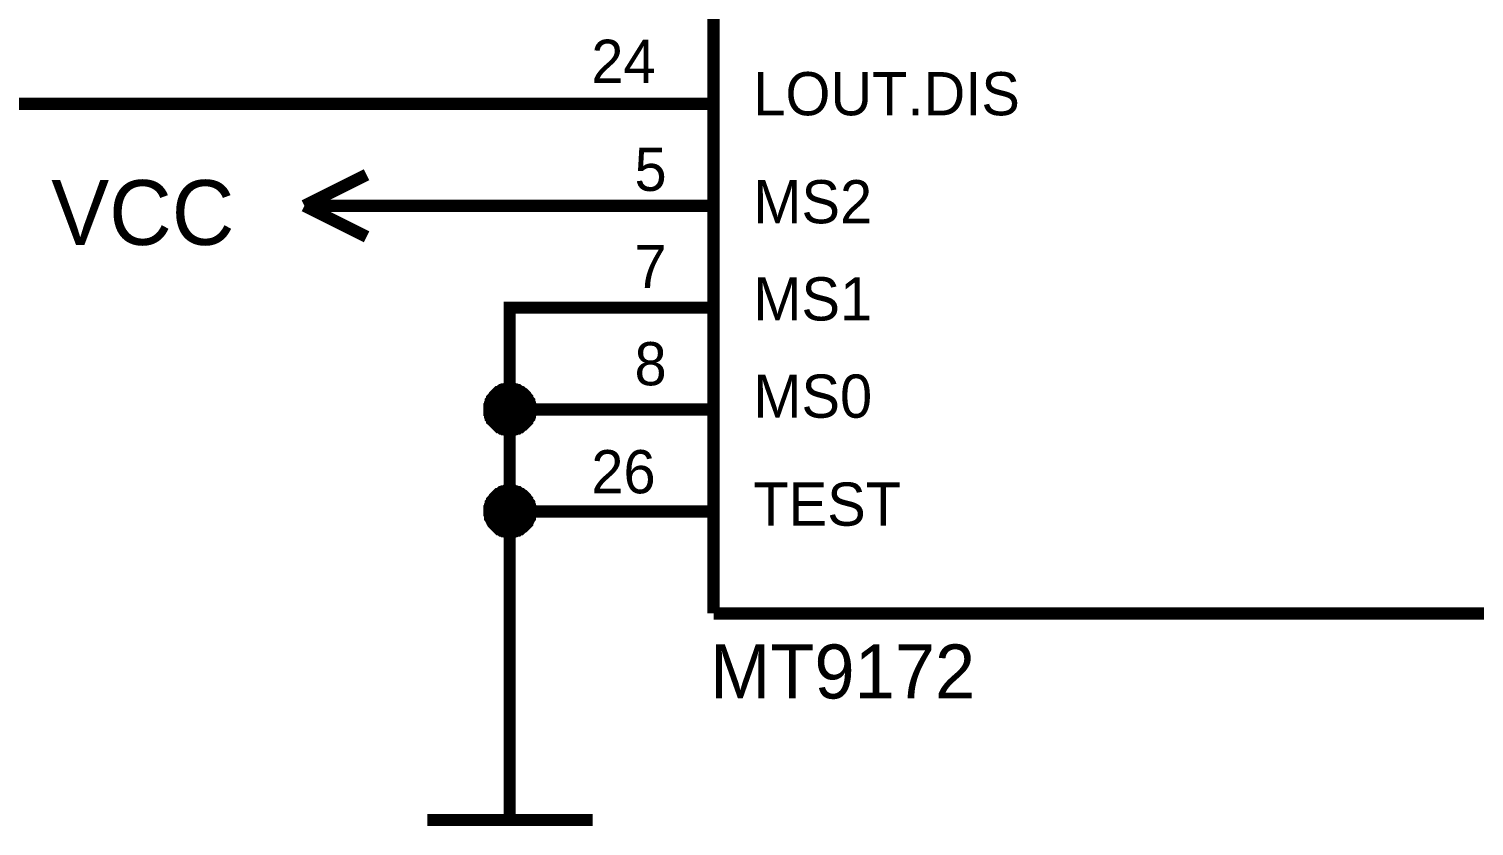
# Model space of a CAD drawing. Header units: millimetres. Extents: x 0 to 420, y 0 to 297.
# Drawn here: x 103.26 to 138.69, y 212.27 to 231.82 of the extents above; entities that cross this region are included whole.
import ezdxf

# ---------------------------------------------------------------- set-up
doc = ezdxf.new("R2010")
doc.units = ezdxf.units.MM
doc.layers.add('Sheet', color=255, linetype='Continuous')

msp = doc.modelspace()

# ---------------------------------------------------------------- linework, layer by layer
at = {"layer": 'Sheet'}
for points, const_width in [([(120.045, 248.747), (120.045, 217.484)], 0.3), ([(117.546, 229.986), (100.068, 229.986), (100.068, 219.985), (72.576, 219.985)], 0.3), ([(120.045, 229.986), (117.546, 229.986)], 0.3), ([(110.015, 227.486), (111.538, 228.248)], 0.3), ([(110.015, 227.486), (111.538, 226.724)], 0.3), ([(112.547, 227.486), (110.015, 227.486)], 0.3), ([(112.547, 227.486), (117.546, 227.486)], 0.3), ([(120.045, 227.486), (117.546, 227.486)], 0.3), ([(117.546, 224.985), (115.047, 224.985), (115.047, 222.485), (115.047, 219.985), (115.047, 217.484)], 0.3), ([(120.045, 224.985), (117.546, 224.985)], 0.3), ([(114.55, 222.485), (114.55, 222.518), (114.55, 222.535), (114.55, 222.568), (114.567, 222.584), (114.567, 222.618), (114.567, 222.634), (114.583, 222.667), (114.583, 222.684), (114.6, 222.7), (114.616, 222.733), (114.616, 222.75), (114.633, 222.767), (114.649, 222.783), (114.666, 222.816), (114.682, 222.833), (114.699, 222.849), (114.715, 222.866), (114.732, 222.882), (114.749, 222.899), (114.765, 222.916), (114.782, 222.916), (114.815, 222.932), (114.831, 222.949), (114.848, 222.965), (114.881, 222.965), (114.898, 222.982), (114.914, 222.982), (114.947, 222.982), (114.964, 222.998), (114.997, 222.998), (115.013, 222.998), (115.047, 222.998)], 0.3), ([(114.55, 222.485), (114.55, 222.518), (114.55, 222.535), (114.55, 222.568), (114.567, 222.584), (114.567, 222.618), (114.567, 222.634), (114.583, 222.667), (114.583, 222.684), (114.6, 222.7), (114.616, 222.733), (114.616, 222.75), (114.633, 222.767), (114.649, 222.783), (114.666, 222.816), (114.682, 222.833), (114.699, 222.849), (114.715, 222.866), (114.732, 222.882), (114.749, 222.899), (114.765, 222.916), (114.782, 222.916), (114.815, 222.932), (114.831, 222.949), (114.848, 222.965), (114.881, 222.965), (114.898, 222.982), (114.914, 222.982), (114.947, 222.982), (114.964, 222.998), (114.997, 222.998), (115.013, 222.998), (115.047, 222.998)], 0.3), ([(114.55, 222.485), (114.55, 222.518), (114.55, 222.535), (114.55, 222.568), (114.567, 222.584), (114.567, 222.618), (114.567, 222.634), (114.583, 222.667), (114.583, 222.684), (114.6, 222.7), (114.616, 222.733), (114.616, 222.75), (114.633, 222.767), (114.649, 222.783), (114.666, 222.816), (114.682, 222.833), (114.699, 222.849), (114.715, 222.866), (114.732, 222.882), (114.749, 222.899), (114.765, 222.916), (114.782, 222.916), (114.815, 222.932), (114.831, 222.949), (114.848, 222.965), (114.881, 222.965), (114.898, 222.982), (114.914, 222.982), (114.947, 222.982), (114.964, 222.998), (114.997, 222.998), (115.013, 222.998), (115.047, 222.998)], 0.3), ([(114.55, 222.485), (114.55, 222.518), (114.55, 222.535), (114.55, 222.568), (114.567, 222.584), (114.567, 222.618), (114.567, 222.634), (114.583, 222.667), (114.583, 222.684), (114.6, 222.7), (114.616, 222.733), (114.616, 222.75), (114.633, 222.767), (114.649, 222.783), (114.666, 222.816), (114.682, 222.833), (114.699, 222.849), (114.715, 222.866), (114.732, 222.882), (114.749, 222.899), (114.765, 222.916), (114.782, 222.916), (114.815, 222.932), (114.831, 222.949), (114.848, 222.965), (114.881, 222.965), (114.898, 222.982), (114.914, 222.982), (114.947, 222.982), (114.964, 222.998), (114.997, 222.998), (115.013, 222.998), (115.047, 222.998)], 0.3), ([(114.55, 222.485), (114.55, 222.518), (114.55, 222.535), (114.55, 222.568), (114.567, 222.584), (114.567, 222.618), (114.567, 222.634), (114.583, 222.667), (114.583, 222.684), (114.6, 222.7), (114.616, 222.733), (114.616, 222.75), (114.633, 222.767), (114.649, 222.783), (114.666, 222.816), (114.682, 222.833), (114.699, 222.849), (114.715, 222.866), (114.732, 222.882), (114.749, 222.899), (114.765, 222.916), (114.782, 222.916), (114.815, 222.932), (114.831, 222.949), (114.848, 222.965), (114.881, 222.965), (114.898, 222.982), (114.914, 222.982), (114.947, 222.982), (114.964, 222.998), (114.997, 222.998), (115.013, 222.998), (115.047, 222.998)], 0.0991), ([(114.55, 222.485), (114.55, 222.518), (114.55, 222.535), (114.55, 222.568), (114.567, 222.584), (114.567, 222.618), (114.567, 222.634), (114.583, 222.667), (114.583, 222.684), (114.6, 222.7), (114.616, 222.733), (114.616, 222.75), (114.633, 222.767), (114.649, 222.783), (114.666, 222.816), (114.682, 222.833), (114.699, 222.849), (114.715, 222.866), (114.732, 222.882), (114.749, 222.899), (114.765, 222.916), (114.782, 222.916), (114.815, 222.932), (114.831, 222.949), (114.848, 222.965), (114.881, 222.965), (114.898, 222.982), (114.914, 222.982), (114.947, 222.982), (114.964, 222.998), (114.997, 222.998), (115.013, 222.998), (115.047, 222.998)], 0.0991), ([(114.55, 222.485), (114.55, 222.518), (114.55, 222.535), (114.55, 222.568), (114.567, 222.584), (114.567, 222.618), (114.567, 222.634), (114.583, 222.667), (114.583, 222.684), (114.6, 222.7), (114.616, 222.733), (114.616, 222.75), (114.633, 222.767), (114.649, 222.783), (114.666, 222.816), (114.682, 222.833), (114.699, 222.849), (114.715, 222.866), (114.732, 222.882), (114.749, 222.899), (114.765, 222.916), (114.782, 222.916), (114.815, 222.932), (114.831, 222.949), (114.848, 222.965), (114.881, 222.965), (114.898, 222.982), (114.914, 222.982), (114.947, 222.982), (114.964, 222.998), (114.997, 222.998), (115.013, 222.998), (115.047, 222.998)], 0.0991), ([(114.55, 222.485), (114.55, 222.518), (114.55, 222.535), (114.55, 222.568), (114.567, 222.584), (114.567, 222.618), (114.567, 222.634), (114.583, 222.667), (114.583, 222.684), (114.6, 222.7), (114.616, 222.733), (114.616, 222.75), (114.633, 222.767), (114.649, 222.783), (114.666, 222.816), (114.682, 222.833), (114.699, 222.849), (114.715, 222.866), (114.732, 222.882), (114.749, 222.899), (114.765, 222.916), (114.782, 222.916), (114.815, 222.932), (114.831, 222.949), (114.848, 222.965), (114.881, 222.965), (114.898, 222.982), (114.914, 222.982), (114.947, 222.982), (114.964, 222.998), (114.997, 222.998), (115.013, 222.998), (115.047, 222.998)], 0.0991), ([(115.047, 222.998), (115.047, 222.998)], 0.3), ([(115.047, 222.998), (115.08, 222.998), (115.096, 222.998), (115.129, 222.998), (115.146, 222.982), (115.179, 222.982), (115.195, 222.982), (115.229, 222.965), (115.245, 222.965), (115.262, 222.949), (115.295, 222.932), (115.311, 222.916), (115.328, 222.916), (115.344, 222.899), (115.378, 222.882), (115.394, 222.866), (115.411, 222.849), (115.427, 222.833), (115.444, 222.816), (115.46, 222.783), (115.477, 222.767), (115.477, 222.75), (115.493, 222.733), (115.51, 222.7), (115.526, 222.684), (115.526, 222.667), (115.543, 222.634), (115.543, 222.618), (115.543, 222.584), (115.56, 222.568), (115.56, 222.535), (115.56, 222.518), (115.56, 222.485)], 0.3), ([(115.047, 222.998), (115.047, 222.998)], 0.3), ([(115.047, 222.998), (115.08, 222.998), (115.096, 222.998), (115.129, 222.998), (115.146, 222.982), (115.179, 222.982), (115.195, 222.982), (115.229, 222.965), (115.245, 222.965), (115.262, 222.949), (115.295, 222.932), (115.311, 222.916), (115.328, 222.916), (115.344, 222.899), (115.378, 222.882), (115.394, 222.866), (115.411, 222.849), (115.427, 222.833), (115.444, 222.816), (115.46, 222.783), (115.477, 222.767), (115.477, 222.75), (115.493, 222.733), (115.51, 222.7), (115.526, 222.684), (115.526, 222.667), (115.543, 222.634), (115.543, 222.618), (115.543, 222.584), (115.56, 222.568), (115.56, 222.535), (115.56, 222.518), (115.56, 222.485)], 0.3), ([(115.047, 222.998), (115.047, 222.998)], 0.3), ([(115.047, 222.998), (115.08, 222.998), (115.096, 222.998), (115.129, 222.998), (115.146, 222.982), (115.179, 222.982), (115.195, 222.982), (115.229, 222.965), (115.245, 222.965), (115.262, 222.949), (115.295, 222.932), (115.311, 222.916), (115.328, 222.916), (115.344, 222.899), (115.378, 222.882), (115.394, 222.866), (115.411, 222.849), (115.427, 222.833), (115.444, 222.816), (115.46, 222.783), (115.477, 222.767), (115.477, 222.75), (115.493, 222.733), (115.51, 222.7), (115.526, 222.684), (115.526, 222.667), (115.543, 222.634), (115.543, 222.618), (115.543, 222.584), (115.56, 222.568), (115.56, 222.535), (115.56, 222.518), (115.56, 222.485)], 0.3), ([(115.047, 222.998), (115.047, 222.998)], 0.3), ([(115.047, 222.998), (115.08, 222.998), (115.096, 222.998), (115.129, 222.998), (115.146, 222.982), (115.179, 222.982), (115.195, 222.982), (115.229, 222.965), (115.245, 222.965), (115.262, 222.949), (115.295, 222.932), (115.311, 222.916), (115.328, 222.916), (115.344, 222.899), (115.378, 222.882), (115.394, 222.866), (115.411, 222.849), (115.427, 222.833), (115.444, 222.816), (115.46, 222.783), (115.477, 222.767), (115.477, 222.75), (115.493, 222.733), (115.51, 222.7), (115.526, 222.684), (115.526, 222.667), (115.543, 222.634), (115.543, 222.618), (115.543, 222.584), (115.56, 222.568), (115.56, 222.535), (115.56, 222.518), (115.56, 222.485)], 0.3), ([(115.047, 222.998), (115.047, 222.998)], 0.0991), ([(115.047, 222.998), (115.08, 222.998), (115.096, 222.998), (115.129, 222.998), (115.146, 222.982), (115.179, 222.982), (115.195, 222.982), (115.229, 222.965), (115.245, 222.965), (115.262, 222.949), (115.295, 222.932), (115.311, 222.916), (115.328, 222.916), (115.344, 222.899), (115.378, 222.882), (115.394, 222.866), (115.411, 222.849), (115.427, 222.833), (115.444, 222.816), (115.46, 222.783), (115.477, 222.767), (115.477, 222.75), (115.493, 222.733), (115.51, 222.7), (115.526, 222.684), (115.526, 222.667), (115.543, 222.634), (115.543, 222.618), (115.543, 222.584), (115.56, 222.568), (115.56, 222.535), (115.56, 222.518), (115.56, 222.485)], 0.0991), ([(115.047, 222.998), (115.047, 222.998)], 0.0991), ([(115.047, 222.998), (115.08, 222.998), (115.096, 222.998), (115.129, 222.998), (115.146, 222.982), (115.179, 222.982), (115.195, 222.982), (115.229, 222.965), (115.245, 222.965), (115.262, 222.949), (115.295, 222.932), (115.311, 222.916), (115.328, 222.916), (115.344, 222.899), (115.378, 222.882), (115.394, 222.866), (115.411, 222.849), (115.427, 222.833), (115.444, 222.816), (115.46, 222.783), (115.477, 222.767), (115.477, 222.75), (115.493, 222.733), (115.51, 222.7), (115.526, 222.684), (115.526, 222.667), (115.543, 222.634), (115.543, 222.618), (115.543, 222.584), (115.56, 222.568), (115.56, 222.535), (115.56, 222.518), (115.56, 222.485)], 0.0991), ([(115.047, 222.998), (115.047, 222.998)], 0.0991), ([(115.047, 222.998), (115.08, 222.998), (115.096, 222.998), (115.129, 222.998), (115.146, 222.982), (115.179, 222.982), (115.195, 222.982), (115.229, 222.965), (115.245, 222.965), (115.262, 222.949), (115.295, 222.932), (115.311, 222.916), (115.328, 222.916), (115.344, 222.899), (115.378, 222.882), (115.394, 222.866), (115.411, 222.849), (115.427, 222.833), (115.444, 222.816), (115.46, 222.783), (115.477, 222.767), (115.477, 222.75), (115.493, 222.733), (115.51, 222.7), (115.526, 222.684), (115.526, 222.667), (115.543, 222.634), (115.543, 222.618), (115.543, 222.584), (115.56, 222.568), (115.56, 222.535), (115.56, 222.518), (115.56, 222.485)], 0.0991), ([(115.047, 222.998), (115.047, 222.998)], 0.0991), ([(115.047, 222.998), (115.08, 222.998), (115.096, 222.998), (115.129, 222.998), (115.146, 222.982), (115.179, 222.982), (115.195, 222.982), (115.229, 222.965), (115.245, 222.965), (115.262, 222.949), (115.295, 222.932), (115.311, 222.916), (115.328, 222.916), (115.344, 222.899), (115.378, 222.882), (115.394, 222.866), (115.411, 222.849), (115.427, 222.833), (115.444, 222.816), (115.46, 222.783), (115.477, 222.767), (115.477, 222.75), (115.493, 222.733), (115.51, 222.7), (115.526, 222.684), (115.526, 222.667), (115.543, 222.634), (115.543, 222.618), (115.543, 222.584), (115.56, 222.568), (115.56, 222.535), (115.56, 222.518), (115.56, 222.485)], 0.0991), ([(115.047, 221.988), (115.013, 221.988), (114.997, 221.988), (114.964, 221.988), (114.947, 222.005), (114.914, 222.005), (114.898, 222.005), (114.881, 222.021), (114.848, 222.021), (114.831, 222.038), (114.815, 222.055), (114.782, 222.055), (114.765, 222.071), (114.749, 222.088), (114.732, 222.104), (114.715, 222.121), (114.699, 222.137), (114.682, 222.154), (114.666, 222.17), (114.649, 222.187), (114.633, 222.204), (114.616, 222.22), (114.616, 222.253), (114.6, 222.27), (114.583, 222.286), (114.583, 222.319), (114.567, 222.336), (114.567, 222.353), (114.567, 222.386), (114.55, 222.402), (114.55, 222.435), (114.55, 222.452), (114.55, 222.485)], 0.3), ([(114.55, 222.485), (114.55, 222.485)], 0.3), ([(115.047, 221.988), (115.013, 221.988), (114.997, 221.988), (114.964, 221.988), (114.947, 222.005), (114.914, 222.005), (114.898, 222.005), (114.881, 222.021), (114.848, 222.021), (114.831, 222.038), (114.815, 222.055), (114.782, 222.055), (114.765, 222.071), (114.749, 222.088), (114.732, 222.104), (114.715, 222.121), (114.699, 222.137), (114.682, 222.154), (114.666, 222.17), (114.649, 222.187), (114.633, 222.204), (114.616, 222.22), (114.616, 222.253), (114.6, 222.27), (114.583, 222.286), (114.583, 222.319), (114.567, 222.336), (114.567, 222.353), (114.567, 222.386), (114.55, 222.402), (114.55, 222.435), (114.55, 222.452), (114.55, 222.485)], 0.3), ([(114.55, 222.485), (114.55, 222.485)], 0.3), ([(115.047, 221.988), (115.013, 221.988), (114.997, 221.988), (114.964, 221.988), (114.947, 222.005), (114.914, 222.005), (114.898, 222.005), (114.881, 222.021), (114.848, 222.021), (114.831, 222.038), (114.815, 222.055), (114.782, 222.055), (114.765, 222.071), (114.749, 222.088), (114.732, 222.104), (114.715, 222.121), (114.699, 222.137), (114.682, 222.154), (114.666, 222.17), (114.649, 222.187), (114.633, 222.204), (114.616, 222.22), (114.616, 222.253), (114.6, 222.27), (114.583, 222.286), (114.583, 222.319), (114.567, 222.336), (114.567, 222.353), (114.567, 222.386), (114.55, 222.402), (114.55, 222.435), (114.55, 222.452), (114.55, 222.485)], 0.3), ([(114.55, 222.485), (114.55, 222.485)], 0.3), ([(115.047, 221.988), (115.013, 221.988), (114.997, 221.988), (114.964, 221.988), (114.947, 222.005), (114.914, 222.005), (114.898, 222.005), (114.881, 222.021), (114.848, 222.021), (114.831, 222.038), (114.815, 222.055), (114.782, 222.055), (114.765, 222.071), (114.749, 222.088), (114.732, 222.104), (114.715, 222.121), (114.699, 222.137), (114.682, 222.154), (114.666, 222.17), (114.649, 222.187), (114.633, 222.204), (114.616, 222.22), (114.616, 222.253), (114.6, 222.27), (114.583, 222.286), (114.583, 222.319), (114.567, 222.336), (114.567, 222.353), (114.567, 222.386), (114.55, 222.402), (114.55, 222.435), (114.55, 222.452), (114.55, 222.485)], 0.3), ([(114.55, 222.485), (114.55, 222.485)], 0.3), ([(115.047, 221.988), (115.013, 221.988), (114.997, 221.988), (114.964, 221.988), (114.947, 222.005), (114.914, 222.005), (114.898, 222.005), (114.881, 222.021), (114.848, 222.021), (114.831, 222.038), (114.815, 222.055), (114.782, 222.055), (114.765, 222.071), (114.749, 222.088), (114.732, 222.104), (114.715, 222.121), (114.699, 222.137), (114.682, 222.154), (114.666, 222.17), (114.649, 222.187), (114.633, 222.204), (114.616, 222.22), (114.616, 222.253), (114.6, 222.27), (114.583, 222.286), (114.583, 222.319), (114.567, 222.336), (114.567, 222.353), (114.567, 222.386), (114.55, 222.402), (114.55, 222.435), (114.55, 222.452), (114.55, 222.485)], 0.0991), ([(114.55, 222.485), (114.55, 222.485)], 0.0991), ([(115.047, 221.988), (115.013, 221.988), (114.997, 221.988), (114.964, 221.988), (114.947, 222.005), (114.914, 222.005), (114.898, 222.005), (114.881, 222.021), (114.848, 222.021), (114.831, 222.038), (114.815, 222.055), (114.782, 222.055), (114.765, 222.071), (114.749, 222.088), (114.732, 222.104), (114.715, 222.121), (114.699, 222.137), (114.682, 222.154), (114.666, 222.17), (114.649, 222.187), (114.633, 222.204), (114.616, 222.22), (114.616, 222.253), (114.6, 222.27), (114.583, 222.286), (114.583, 222.319), (114.567, 222.336), (114.567, 222.353), (114.567, 222.386), (114.55, 222.402), (114.55, 222.435), (114.55, 222.452), (114.55, 222.485)], 0.0991), ([(114.55, 222.485), (114.55, 222.485)], 0.0991), ([(115.047, 221.988), (115.013, 221.988), (114.997, 221.988), (114.964, 221.988), (114.947, 222.005), (114.914, 222.005), (114.898, 222.005), (114.881, 222.021), (114.848, 222.021), (114.831, 222.038), (114.815, 222.055), (114.782, 222.055), (114.765, 222.071), (114.749, 222.088), (114.732, 222.104), (114.715, 222.121), (114.699, 222.137), (114.682, 222.154), (114.666, 222.17), (114.649, 222.187), (114.633, 222.204), (114.616, 222.22), (114.616, 222.253), (114.6, 222.27), (114.583, 222.286), (114.583, 222.319), (114.567, 222.336), (114.567, 222.353), (114.567, 222.386), (114.55, 222.402), (114.55, 222.435), (114.55, 222.452), (114.55, 222.485)], 0.0991), ([(114.55, 222.485), (114.55, 222.485)], 0.0991), ([(115.047, 221.988), (115.013, 221.988), (114.997, 221.988), (114.964, 221.988), (114.947, 222.005), (114.914, 222.005), (114.898, 222.005), (114.881, 222.021), (114.848, 222.021), (114.831, 222.038), (114.815, 222.055), (114.782, 222.055), (114.765, 222.071), (114.749, 222.088), (114.732, 222.104), (114.715, 222.121), (114.699, 222.137), (114.682, 222.154), (114.666, 222.17), (114.649, 222.187), (114.633, 222.204), (114.616, 222.22), (114.616, 222.253), (114.6, 222.27), (114.583, 222.286), (114.583, 222.319), (114.567, 222.336), (114.567, 222.353), (114.567, 222.386), (114.55, 222.402), (114.55, 222.435), (114.55, 222.452), (114.55, 222.485)], 0.0991), ([(114.55, 222.485), (114.55, 222.485)], 0.0991), ([(115.047, 222.485), (117.546, 222.485)], 0.3), ([(115.56, 222.485), (115.56, 222.452), (115.56, 222.435), (115.56, 222.402), (115.543, 222.386), (115.543, 222.353), (115.543, 222.336), (115.526, 222.319), (115.526, 222.286), (115.51, 222.27), (115.493, 222.253), (115.477, 222.22), (115.477, 222.204), (115.46, 222.187), (115.444, 222.17), (115.427, 222.154), (115.411, 222.137), (115.394, 222.121), (115.378, 222.104), (115.344, 222.088), (115.328, 222.071), (115.311, 222.055), (115.295, 222.055), (115.262, 222.038), (115.245, 222.021), (115.229, 222.021), (115.195, 222.005), (115.179, 222.005), (115.146, 222.005), (115.129, 221.988), (115.096, 221.988), (115.08, 221.988), (115.047, 221.988)], 0.3), ([(115.56, 222.485), (115.56, 222.452), (115.56, 222.435), (115.56, 222.402), (115.543, 222.386), (115.543, 222.353), (115.543, 222.336), (115.526, 222.319), (115.526, 222.286), (115.51, 222.27), (115.493, 222.253), (115.477, 222.22), (115.477, 222.204), (115.46, 222.187), (115.444, 222.17), (115.427, 222.154), (115.411, 222.137), (115.394, 222.121), (115.378, 222.104), (115.344, 222.088), (115.328, 222.071), (115.311, 222.055), (115.295, 222.055), (115.262, 222.038), (115.245, 222.021), (115.229, 222.021), (115.195, 222.005), (115.179, 222.005), (115.146, 222.005), (115.129, 221.988), (115.096, 221.988), (115.08, 221.988), (115.047, 221.988)], 0.3), ([(115.56, 222.485), (115.56, 222.452), (115.56, 222.435), (115.56, 222.402), (115.543, 222.386), (115.543, 222.353), (115.543, 222.336), (115.526, 222.319), (115.526, 222.286), (115.51, 222.27), (115.493, 222.253), (115.477, 222.22), (115.477, 222.204), (115.46, 222.187), (115.444, 222.17), (115.427, 222.154), (115.411, 222.137), (115.394, 222.121), (115.378, 222.104), (115.344, 222.088), (115.328, 222.071), (115.311, 222.055), (115.295, 222.055), (115.262, 222.038), (115.245, 222.021), (115.229, 222.021), (115.195, 222.005), (115.179, 222.005), (115.146, 222.005), (115.129, 221.988), (115.096, 221.988), (115.08, 221.988), (115.047, 221.988)], 0.3), ([(115.56, 222.485), (115.56, 222.452), (115.56, 222.435), (115.56, 222.402), (115.543, 222.386), (115.543, 222.353), (115.543, 222.336), (115.526, 222.319), (115.526, 222.286), (115.51, 222.27), (115.493, 222.253), (115.477, 222.22), (115.477, 222.204), (115.46, 222.187), (115.444, 222.17), (115.427, 222.154), (115.411, 222.137), (115.394, 222.121), (115.378, 222.104), (115.344, 222.088), (115.328, 222.071), (115.311, 222.055), (115.295, 222.055), (115.262, 222.038), (115.245, 222.021), (115.229, 222.021), (115.195, 222.005), (115.179, 222.005), (115.146, 222.005), (115.129, 221.988), (115.096, 221.988), (115.08, 221.988), (115.047, 221.988)], 0.3), ([(115.56, 222.485), (115.56, 222.452), (115.56, 222.435), (115.56, 222.402), (115.543, 222.386), (115.543, 222.353), (115.543, 222.336), (115.526, 222.319), (115.526, 222.286), (115.51, 222.27), (115.493, 222.253), (115.477, 222.22), (115.477, 222.204), (115.46, 222.187), (115.444, 222.17), (115.427, 222.154), (115.411, 222.137), (115.394, 222.121), (115.378, 222.104), (115.344, 222.088), (115.328, 222.071), (115.311, 222.055), (115.295, 222.055), (115.262, 222.038), (115.245, 222.021), (115.229, 222.021), (115.195, 222.005), (115.179, 222.005), (115.146, 222.005), (115.129, 221.988), (115.096, 221.988), (115.08, 221.988), (115.047, 221.988)], 0.0991), ([(115.56, 222.485), (115.56, 222.452), (115.56, 222.435), (115.56, 222.402), (115.543, 222.386), (115.543, 222.353), (115.543, 222.336), (115.526, 222.319), (115.526, 222.286), (115.51, 222.27), (115.493, 222.253), (115.477, 222.22), (115.477, 222.204), (115.46, 222.187), (115.444, 222.17), (115.427, 222.154), (115.411, 222.137), (115.394, 222.121), (115.378, 222.104), (115.344, 222.088), (115.328, 222.071), (115.311, 222.055), (115.295, 222.055), (115.262, 222.038), (115.245, 222.021), (115.229, 222.021), (115.195, 222.005), (115.179, 222.005), (115.146, 222.005), (115.129, 221.988), (115.096, 221.988), (115.08, 221.988), (115.047, 221.988)], 0.0991), ([(115.56, 222.485), (115.56, 222.452), (115.56, 222.435), (115.56, 222.402), (115.543, 222.386), (115.543, 222.353), (115.543, 222.336), (115.526, 222.319), (115.526, 222.286), (115.51, 222.27), (115.493, 222.253), (115.477, 222.22), (115.477, 222.204), (115.46, 222.187), (115.444, 222.17), (115.427, 222.154), (115.411, 222.137), (115.394, 222.121), (115.378, 222.104), (115.344, 222.088), (115.328, 222.071), (115.311, 222.055), (115.295, 222.055), (115.262, 222.038), (115.245, 222.021), (115.229, 222.021), (115.195, 222.005), (115.179, 222.005), (115.146, 222.005), (115.129, 221.988), (115.096, 221.988), (115.08, 221.988), (115.047, 221.988)], 0.0991), ([(115.56, 222.485), (115.56, 222.452), (115.56, 222.435), (115.56, 222.402), (115.543, 222.386), (115.543, 222.353), (115.543, 222.336), (115.526, 222.319), (115.526, 222.286), (115.51, 222.27), (115.493, 222.253), (115.477, 222.22), (115.477, 222.204), (115.46, 222.187), (115.444, 222.17), (115.427, 222.154), (115.411, 222.137), (115.394, 222.121), (115.378, 222.104), (115.344, 222.088), (115.328, 222.071), (115.311, 222.055), (115.295, 222.055), (115.262, 222.038), (115.245, 222.021), (115.229, 222.021), (115.195, 222.005), (115.179, 222.005), (115.146, 222.005), (115.129, 221.988), (115.096, 221.988), (115.08, 221.988), (115.047, 221.988)], 0.0991), ([(115.56, 222.485), (115.56, 222.485), (115.56, 222.485), (115.56, 222.485), (115.56, 222.485), (115.56, 222.485), (115.56, 222.485), (115.56, 222.485), (115.56, 222.485), (115.56, 222.485), (115.56, 222.485), (115.56, 222.485), (115.56, 222.485), (115.56, 222.485), (115.56, 222.485), (115.56, 222.485), (115.56, 222.485), (115.56, 222.485), (115.56, 222.485), (115.56, 222.485), (115.56, 222.485), (115.56, 222.485), (115.56, 222.485), (115.56, 222.485), (115.56, 222.485), (115.56, 222.485), (115.56, 222.485), (115.56, 222.485), (115.56, 222.485), (115.56, 222.485), (115.56, 222.485), (115.56, 222.485), (115.56, 222.485)], 0.3), ([(115.56, 222.485), (115.56, 222.485)], 0.3), ([(115.56, 222.485), (115.56, 222.485), (115.56, 222.485), (115.56, 222.485), (115.56, 222.485), (115.56, 222.485), (115.56, 222.485), (115.56, 222.485), (115.56, 222.485), (115.56, 222.485), (115.56, 222.485), (115.56, 222.485), (115.56, 222.485), (115.56, 222.485), (115.56, 222.485), (115.56, 222.485), (115.56, 222.485), (115.56, 222.485), (115.56, 222.485), (115.56, 222.485), (115.56, 222.485), (115.56, 222.485), (115.56, 222.485), (115.56, 222.485), (115.56, 222.485), (115.56, 222.485), (115.56, 222.485), (115.56, 222.485), (115.56, 222.485), (115.56, 222.485), (115.56, 222.485), (115.56, 222.485), (115.56, 222.485)], 0.3), ([(115.56, 222.485), (115.56, 222.485)], 0.3), ([(115.56, 222.485), (115.56, 222.485), (115.56, 222.485), (115.56, 222.485), (115.56, 222.485), (115.56, 222.485), (115.56, 222.485), (115.56, 222.485), (115.56, 222.485), (115.56, 222.485), (115.56, 222.485), (115.56, 222.485), (115.56, 222.485), (115.56, 222.485), (115.56, 222.485), (115.56, 222.485), (115.56, 222.485), (115.56, 222.485), (115.56, 222.485), (115.56, 222.485), (115.56, 222.485), (115.56, 222.485), (115.56, 222.485), (115.56, 222.485), (115.56, 222.485), (115.56, 222.485), (115.56, 222.485), (115.56, 222.485), (115.56, 222.485), (115.56, 222.485), (115.56, 222.485), (115.56, 222.485), (115.56, 222.485)], 0.3), ([(115.56, 222.485), (115.56, 222.485)], 0.3), ([(115.56, 222.485), (115.56, 222.485), (115.56, 222.485), (115.56, 222.485), (115.56, 222.485), (115.56, 222.485), (115.56, 222.485), (115.56, 222.485), (115.56, 222.485), (115.56, 222.485), (115.56, 222.485), (115.56, 222.485), (115.56, 222.485), (115.56, 222.485), (115.56, 222.485), (115.56, 222.485), (115.56, 222.485), (115.56, 222.485), (115.56, 222.485), (115.56, 222.485), (115.56, 222.485), (115.56, 222.485), (115.56, 222.485), (115.56, 222.485), (115.56, 222.485), (115.56, 222.485), (115.56, 222.485), (115.56, 222.485), (115.56, 222.485), (115.56, 222.485), (115.56, 222.485), (115.56, 222.485), (115.56, 222.485)], 0.3), ([(115.56, 222.485), (115.56, 222.485)], 0.3), ([(115.56, 222.485), (115.56, 222.485), (115.56, 222.485), (115.56, 222.485), (115.56, 222.485), (115.56, 222.485), (115.56, 222.485), (115.56, 222.485), (115.56, 222.485), (115.56, 222.485), (115.56, 222.485), (115.56, 222.485), (115.56, 222.485), (115.56, 222.485), (115.56, 222.485), (115.56, 222.485), (115.56, 222.485), (115.56, 222.485), (115.56, 222.485), (115.56, 222.485), (115.56, 222.485), (115.56, 222.485), (115.56, 222.485), (115.56, 222.485), (115.56, 222.485), (115.56, 222.485), (115.56, 222.485), (115.56, 222.485), (115.56, 222.485), (115.56, 222.485), (115.56, 222.485), (115.56, 222.485), (115.56, 222.485)], 0.0991), ([(115.56, 222.485), (115.56, 222.485)], 0.0991), ([(115.56, 222.485), (115.56, 222.485), (115.56, 222.485), (115.56, 222.485), (115.56, 222.485), (115.56, 222.485), (115.56, 222.485), (115.56, 222.485), (115.56, 222.485), (115.56, 222.485), (115.56, 222.485), (115.56, 222.485), (115.56, 222.485), (115.56, 222.485), (115.56, 222.485), (115.56, 222.485), (115.56, 222.485), (115.56, 222.485), (115.56, 222.485), (115.56, 222.485), (115.56, 222.485), (115.56, 222.485), (115.56, 222.485), (115.56, 222.485), (115.56, 222.485), (115.56, 222.485), (115.56, 222.485), (115.56, 222.485), (115.56, 222.485), (115.56, 222.485), (115.56, 222.485), (115.56, 222.485), (115.56, 222.485)], 0.0991), ([(115.56, 222.485), (115.56, 222.485)], 0.0991), ([(115.56, 222.485), (115.56, 222.485), (115.56, 222.485), (115.56, 222.485), (115.56, 222.485), (115.56, 222.485), (115.56, 222.485), (115.56, 222.485), (115.56, 222.485), (115.56, 222.485), (115.56, 222.485), (115.56, 222.485), (115.56, 222.485), (115.56, 222.485), (115.56, 222.485), (115.56, 222.485), (115.56, 222.485), (115.56, 222.485), (115.56, 222.485), (115.56, 222.485), (115.56, 222.485), (115.56, 222.485), (115.56, 222.485), (115.56, 222.485), (115.56, 222.485), (115.56, 222.485), (115.56, 222.485), (115.56, 222.485), (115.56, 222.485), (115.56, 222.485), (115.56, 222.485), (115.56, 222.485), (115.56, 222.485)], 0.0991), ([(115.56, 222.485), (115.56, 222.485)], 0.0991), ([(115.56, 222.485), (115.56, 222.485), (115.56, 222.485), (115.56, 222.485), (115.56, 222.485), (115.56, 222.485), (115.56, 222.485), (115.56, 222.485), (115.56, 222.485), (115.56, 222.485), (115.56, 222.485), (115.56, 222.485), (115.56, 222.485), (115.56, 222.485), (115.56, 222.485), (115.56, 222.485), (115.56, 222.485), (115.56, 222.485), (115.56, 222.485), (115.56, 222.485), (115.56, 222.485), (115.56, 222.485), (115.56, 222.485), (115.56, 222.485), (115.56, 222.485), (115.56, 222.485), (115.56, 222.485), (115.56, 222.485), (115.56, 222.485), (115.56, 222.485), (115.56, 222.485), (115.56, 222.485), (115.56, 222.485)], 0.0991), ([(115.56, 222.485), (115.56, 222.485)], 0.0991), ([(120.045, 222.485), (117.546, 222.485)], 0.3), ([(114.55, 219.985), (114.55, 220.018), (114.55, 220.034), (114.55, 220.067), (114.567, 220.084), (114.567, 220.117), (114.567, 220.134), (114.583, 220.167), (114.583, 220.183), (114.6, 220.2), (114.616, 220.233), (114.616, 220.25), (114.633, 220.266), (114.649, 220.283), (114.666, 220.316), (114.682, 220.332), (114.699, 220.349), (114.715, 220.366), (114.732, 220.382), (114.749, 220.399), (114.765, 220.415), (114.782, 220.415), (114.815, 220.432), (114.831, 220.448), (114.848, 220.465), (114.881, 220.465), (114.898, 220.481), (114.914, 220.481), (114.947, 220.481), (114.964, 220.498), (114.997, 220.498), (115.013, 220.498), (115.047, 220.498)], 0.3), ([(114.55, 219.985), (114.55, 220.018), (114.55, 220.034), (114.55, 220.067), (114.567, 220.084), (114.567, 220.117), (114.567, 220.134), (114.583, 220.167), (114.583, 220.183), (114.6, 220.2), (114.616, 220.233), (114.616, 220.25), (114.633, 220.266), (114.649, 220.283), (114.666, 220.316), (114.682, 220.332), (114.699, 220.349), (114.715, 220.366), (114.732, 220.382), (114.749, 220.399), (114.765, 220.415), (114.782, 220.415), (114.815, 220.432), (114.831, 220.448), (114.848, 220.465), (114.881, 220.465), (114.898, 220.481), (114.914, 220.481), (114.947, 220.481), (114.964, 220.498), (114.997, 220.498), (115.013, 220.498), (115.047, 220.498)], 0.3), ([(114.55, 219.985), (114.55, 220.018), (114.55, 220.034), (114.55, 220.067), (114.567, 220.084), (114.567, 220.117), (114.567, 220.134), (114.583, 220.167), (114.583, 220.183), (114.6, 220.2), (114.616, 220.233), (114.616, 220.25), (114.633, 220.266), (114.649, 220.283), (114.666, 220.316), (114.682, 220.332), (114.699, 220.349), (114.715, 220.366), (114.732, 220.382), (114.749, 220.399), (114.765, 220.415), (114.782, 220.415), (114.815, 220.432), (114.831, 220.448), (114.848, 220.465), (114.881, 220.465), (114.898, 220.481), (114.914, 220.481), (114.947, 220.481), (114.964, 220.498), (114.997, 220.498), (115.013, 220.498), (115.047, 220.498)], 0.3), ([(114.55, 219.985), (114.55, 220.018), (114.55, 220.034), (114.55, 220.067), (114.567, 220.084), (114.567, 220.117), (114.567, 220.134), (114.583, 220.167), (114.583, 220.183), (114.6, 220.2), (114.616, 220.233), (114.616, 220.25), (114.633, 220.266), (114.649, 220.283), (114.666, 220.316), (114.682, 220.332), (114.699, 220.349), (114.715, 220.366), (114.732, 220.382), (114.749, 220.399), (114.765, 220.415), (114.782, 220.415), (114.815, 220.432), (114.831, 220.448), (114.848, 220.465), (114.881, 220.465), (114.898, 220.481), (114.914, 220.481), (114.947, 220.481), (114.964, 220.498), (114.997, 220.498), (115.013, 220.498), (115.047, 220.498)], 0.3), ([(114.55, 219.985), (114.55, 220.018), (114.55, 220.034), (114.55, 220.067), (114.567, 220.084), (114.567, 220.117), (114.567, 220.134), (114.583, 220.167), (114.583, 220.183), (114.6, 220.2), (114.616, 220.233), (114.616, 220.25), (114.633, 220.266), (114.649, 220.283), (114.666, 220.316), (114.682, 220.332), (114.699, 220.349), (114.715, 220.366), (114.732, 220.382), (114.749, 220.399), (114.765, 220.415), (114.782, 220.415), (114.815, 220.432), (114.831, 220.448), (114.848, 220.465), (114.881, 220.465), (114.898, 220.481), (114.914, 220.481), (114.947, 220.481), (114.964, 220.498), (114.997, 220.498), (115.013, 220.498), (115.047, 220.498)], 0.0991), ([(114.55, 219.985), (114.55, 220.018), (114.55, 220.034), (114.55, 220.067), (114.567, 220.084), (114.567, 220.117), (114.567, 220.134), (114.583, 220.167), (114.583, 220.183), (114.6, 220.2), (114.616, 220.233), (114.616, 220.25), (114.633, 220.266), (114.649, 220.283), (114.666, 220.316), (114.682, 220.332), (114.699, 220.349), (114.715, 220.366), (114.732, 220.382), (114.749, 220.399), (114.765, 220.415), (114.782, 220.415), (114.815, 220.432), (114.831, 220.448), (114.848, 220.465), (114.881, 220.465), (114.898, 220.481), (114.914, 220.481), (114.947, 220.481), (114.964, 220.498), (114.997, 220.498), (115.013, 220.498), (115.047, 220.498)], 0.0991), ([(114.55, 219.985), (114.55, 220.018), (114.55, 220.034), (114.55, 220.067), (114.567, 220.084), (114.567, 220.117), (114.567, 220.134), (114.583, 220.167), (114.583, 220.183), (114.6, 220.2), (114.616, 220.233), (114.616, 220.25), (114.633, 220.266), (114.649, 220.283), (114.666, 220.316), (114.682, 220.332), (114.699, 220.349), (114.715, 220.366), (114.732, 220.382), (114.749, 220.399), (114.765, 220.415), (114.782, 220.415), (114.815, 220.432), (114.831, 220.448), (114.848, 220.465), (114.881, 220.465), (114.898, 220.481), (114.914, 220.481), (114.947, 220.481), (114.964, 220.498), (114.997, 220.498), (115.013, 220.498), (115.047, 220.498)], 0.0991), ([(114.55, 219.985), (114.55, 220.018), (114.55, 220.034), (114.55, 220.067), (114.567, 220.084), (114.567, 220.117), (114.567, 220.134), (114.583, 220.167), (114.583, 220.183), (114.6, 220.2), (114.616, 220.233), (114.616, 220.25), (114.633, 220.266), (114.649, 220.283), (114.666, 220.316), (114.682, 220.332), (114.699, 220.349), (114.715, 220.366), (114.732, 220.382), (114.749, 220.399), (114.765, 220.415), (114.782, 220.415), (114.815, 220.432), (114.831, 220.448), (114.848, 220.465), (114.881, 220.465), (114.898, 220.481), (114.914, 220.481), (114.947, 220.481), (114.964, 220.498), (114.997, 220.498), (115.013, 220.498), (115.047, 220.498)], 0.0991), ([(115.047, 220.498), (115.047, 220.498)], 0.3), ([(115.047, 220.498), (115.08, 220.498), (115.096, 220.498), (115.129, 220.498), (115.146, 220.481), (115.179, 220.481), (115.195, 220.481), (115.229, 220.465), (115.245, 220.465), (115.262, 220.448), (115.295, 220.432), (115.311, 220.415), (115.328, 220.415), (115.344, 220.399), (115.378, 220.382), (115.394, 220.366), (115.411, 220.349), (115.427, 220.332), (115.444, 220.316), (115.46, 220.283), (115.477, 220.266), (115.477, 220.25), (115.493, 220.233), (115.51, 220.2), (115.526, 220.183), (115.526, 220.167), (115.543, 220.134), (115.543, 220.117), (115.543, 220.084), (115.56, 220.067), (115.56, 220.034), (115.56, 220.018), (115.56, 219.985)], 0.3), ([(115.047, 220.498), (115.047, 220.498)], 0.3), ([(115.047, 220.498), (115.08, 220.498), (115.096, 220.498), (115.129, 220.498), (115.146, 220.481), (115.179, 220.481), (115.195, 220.481), (115.229, 220.465), (115.245, 220.465), (115.262, 220.448), (115.295, 220.432), (115.311, 220.415), (115.328, 220.415), (115.344, 220.399), (115.378, 220.382), (115.394, 220.366), (115.411, 220.349), (115.427, 220.332), (115.444, 220.316), (115.46, 220.283), (115.477, 220.266), (115.477, 220.25), (115.493, 220.233), (115.51, 220.2), (115.526, 220.183), (115.526, 220.167), (115.543, 220.134), (115.543, 220.117), (115.543, 220.084), (115.56, 220.067), (115.56, 220.034), (115.56, 220.018), (115.56, 219.985)], 0.3), ([(115.047, 220.498), (115.047, 220.498)], 0.3), ([(115.047, 220.498), (115.08, 220.498), (115.096, 220.498), (115.129, 220.498), (115.146, 220.481), (115.179, 220.481), (115.195, 220.481), (115.229, 220.465), (115.245, 220.465), (115.262, 220.448), (115.295, 220.432), (115.311, 220.415), (115.328, 220.415), (115.344, 220.399), (115.378, 220.382), (115.394, 220.366), (115.411, 220.349), (115.427, 220.332), (115.444, 220.316), (115.46, 220.283), (115.477, 220.266), (115.477, 220.25), (115.493, 220.233), (115.51, 220.2), (115.526, 220.183), (115.526, 220.167), (115.543, 220.134), (115.543, 220.117), (115.543, 220.084), (115.56, 220.067), (115.56, 220.034), (115.56, 220.018), (115.56, 219.985)], 0.3), ([(115.047, 220.498), (115.047, 220.498)], 0.3), ([(115.047, 220.498), (115.08, 220.498), (115.096, 220.498), (115.129, 220.498), (115.146, 220.481), (115.179, 220.481), (115.195, 220.481), (115.229, 220.465), (115.245, 220.465), (115.262, 220.448), (115.295, 220.432), (115.311, 220.415), (115.328, 220.415), (115.344, 220.399), (115.378, 220.382), (115.394, 220.366), (115.411, 220.349), (115.427, 220.332), (115.444, 220.316), (115.46, 220.283), (115.477, 220.266), (115.477, 220.25), (115.493, 220.233), (115.51, 220.2), (115.526, 220.183), (115.526, 220.167), (115.543, 220.134), (115.543, 220.117), (115.543, 220.084), (115.56, 220.067), (115.56, 220.034), (115.56, 220.018), (115.56, 219.985)], 0.3), ([(115.047, 220.498), (115.047, 220.498)], 0.0991), ([(115.047, 220.498), (115.08, 220.498), (115.096, 220.498), (115.129, 220.498), (115.146, 220.481), (115.179, 220.481), (115.195, 220.481), (115.229, 220.465), (115.245, 220.465), (115.262, 220.448), (115.295, 220.432), (115.311, 220.415), (115.328, 220.415), (115.344, 220.399), (115.378, 220.382), (115.394, 220.366), (115.411, 220.349), (115.427, 220.332), (115.444, 220.316), (115.46, 220.283), (115.477, 220.266), (115.477, 220.25), (115.493, 220.233), (115.51, 220.2), (115.526, 220.183), (115.526, 220.167), (115.543, 220.134), (115.543, 220.117), (115.543, 220.084), (115.56, 220.067), (115.56, 220.034), (115.56, 220.018), (115.56, 219.985)], 0.0991), ([(115.047, 220.498), (115.047, 220.498)], 0.0991), ([(115.047, 220.498), (115.08, 220.498), (115.096, 220.498), (115.129, 220.498), (115.146, 220.481), (115.179, 220.481), (115.195, 220.481), (115.229, 220.465), (115.245, 220.465), (115.262, 220.448), (115.295, 220.432), (115.311, 220.415), (115.328, 220.415), (115.344, 220.399), (115.378, 220.382), (115.394, 220.366), (115.411, 220.349), (115.427, 220.332), (115.444, 220.316), (115.46, 220.283), (115.477, 220.266), (115.477, 220.25), (115.493, 220.233), (115.51, 220.2), (115.526, 220.183), (115.526, 220.167), (115.543, 220.134), (115.543, 220.117), (115.543, 220.084), (115.56, 220.067), (115.56, 220.034), (115.56, 220.018), (115.56, 219.985)], 0.0991), ([(115.047, 220.498), (115.047, 220.498)], 0.0991), ([(115.047, 220.498), (115.08, 220.498), (115.096, 220.498), (115.129, 220.498), (115.146, 220.481), (115.179, 220.481), (115.195, 220.481), (115.229, 220.465), (115.245, 220.465), (115.262, 220.448), (115.295, 220.432), (115.311, 220.415), (115.328, 220.415), (115.344, 220.399), (115.378, 220.382), (115.394, 220.366), (115.411, 220.349), (115.427, 220.332), (115.444, 220.316), (115.46, 220.283), (115.477, 220.266), (115.477, 220.25), (115.493, 220.233), (115.51, 220.2), (115.526, 220.183), (115.526, 220.167), (115.543, 220.134), (115.543, 220.117), (115.543, 220.084), (115.56, 220.067), (115.56, 220.034), (115.56, 220.018), (115.56, 219.985)], 0.0991), ([(115.047, 220.498), (115.047, 220.498)], 0.0991), ([(115.047, 220.498), (115.08, 220.498), (115.096, 220.498), (115.129, 220.498), (115.146, 220.481), (115.179, 220.481), (115.195, 220.481), (115.229, 220.465), (115.245, 220.465), (115.262, 220.448), (115.295, 220.432), (115.311, 220.415), (115.328, 220.415), (115.344, 220.399), (115.378, 220.382), (115.394, 220.366), (115.411, 220.349), (115.427, 220.332), (115.444, 220.316), (115.46, 220.283), (115.477, 220.266), (115.477, 220.25), (115.493, 220.233), (115.51, 220.2), (115.526, 220.183), (115.526, 220.167), (115.543, 220.134), (115.543, 220.117), (115.543, 220.084), (115.56, 220.067), (115.56, 220.034), (115.56, 220.018), (115.56, 219.985)], 0.0991), ([(115.047, 219.488), (115.013, 219.488), (114.997, 219.488), (114.964, 219.488), (114.947, 219.504), (114.914, 219.504), (114.898, 219.504), (114.881, 219.521), (114.848, 219.521), (114.831, 219.538), (114.815, 219.554), (114.782, 219.554), (114.765, 219.571), (114.749, 219.587), (114.732, 219.604), (114.715, 219.62), (114.699, 219.637), (114.682, 219.653), (114.666, 219.67), (114.649, 219.687), (114.633, 219.703), (114.616, 219.736), (114.616, 219.753), (114.6, 219.769), (114.583, 219.803), (114.583, 219.819), (114.567, 219.836), (114.567, 219.869), (114.567, 219.885), (114.55, 219.918), (114.55, 219.935), (114.55, 219.968), (114.55, 219.985)], 0.3), ([(114.55, 219.985), (114.55, 219.985)], 0.3), ([(115.047, 219.488), (115.013, 219.488), (114.997, 219.488), (114.964, 219.488), (114.947, 219.504), (114.914, 219.504), (114.898, 219.504), (114.881, 219.521), (114.848, 219.521), (114.831, 219.538), (114.815, 219.554), (114.782, 219.554), (114.765, 219.571), (114.749, 219.587), (114.732, 219.604), (114.715, 219.62), (114.699, 219.637), (114.682, 219.653), (114.666, 219.67), (114.649, 219.687), (114.633, 219.703), (114.616, 219.736), (114.616, 219.753), (114.6, 219.769), (114.583, 219.803), (114.583, 219.819), (114.567, 219.836), (114.567, 219.869), (114.567, 219.885), (114.55, 219.918), (114.55, 219.935), (114.55, 219.968), (114.55, 219.985)], 0.3), ([(114.55, 219.985), (114.55, 219.985)], 0.3), ([(115.047, 219.488), (115.013, 219.488), (114.997, 219.488), (114.964, 219.488), (114.947, 219.504), (114.914, 219.504), (114.898, 219.504), (114.881, 219.521), (114.848, 219.521), (114.831, 219.538), (114.815, 219.554), (114.782, 219.554), (114.765, 219.571), (114.749, 219.587), (114.732, 219.604), (114.715, 219.62), (114.699, 219.637), (114.682, 219.653), (114.666, 219.67), (114.649, 219.687), (114.633, 219.703), (114.616, 219.736), (114.616, 219.753), (114.6, 219.769), (114.583, 219.803), (114.583, 219.819), (114.567, 219.836), (114.567, 219.869), (114.567, 219.885), (114.55, 219.918), (114.55, 219.935), (114.55, 219.968), (114.55, 219.985)], 0.3), ([(114.55, 219.985), (114.55, 219.985)], 0.3), ([(115.047, 219.488), (115.013, 219.488), (114.997, 219.488), (114.964, 219.488), (114.947, 219.504), (114.914, 219.504), (114.898, 219.504), (114.881, 219.521), (114.848, 219.521), (114.831, 219.538), (114.815, 219.554), (114.782, 219.554), (114.765, 219.571), (114.749, 219.587), (114.732, 219.604), (114.715, 219.62), (114.699, 219.637), (114.682, 219.653), (114.666, 219.67), (114.649, 219.687), (114.633, 219.703), (114.616, 219.736), (114.616, 219.753), (114.6, 219.769), (114.583, 219.803), (114.583, 219.819), (114.567, 219.836), (114.567, 219.869), (114.567, 219.885), (114.55, 219.918), (114.55, 219.935), (114.55, 219.968), (114.55, 219.985)], 0.3), ([(114.55, 219.985), (114.55, 219.985)], 0.3), ([(115.047, 219.985), (117.546, 219.985)], 0.3), ([(115.56, 219.985), (115.56, 219.968), (115.56, 219.935), (115.56, 219.918), (115.543, 219.885), (115.543, 219.869), (115.543, 219.836), (115.526, 219.819), (115.526, 219.803), (115.51, 219.769), (115.493, 219.753), (115.477, 219.736), (115.477, 219.703), (115.46, 219.687), (115.444, 219.67), (115.427, 219.653), (115.411, 219.637), (115.394, 219.62), (115.378, 219.604), (115.344, 219.587), (115.328, 219.571), (115.311, 219.554), (115.295, 219.554), (115.262, 219.538), (115.245, 219.521), (115.229, 219.521), (115.195, 219.504), (115.179, 219.504), (115.146, 219.504), (115.129, 219.488), (115.096, 219.488), (115.08, 219.488), (115.047, 219.488)], 0.3), ([(115.56, 219.985), (115.56, 219.968), (115.56, 219.935), (115.56, 219.918), (115.543, 219.885), (115.543, 219.869), (115.543, 219.836), (115.526, 219.819), (115.526, 219.803), (115.51, 219.769), (115.493, 219.753), (115.477, 219.736), (115.477, 219.703), (115.46, 219.687), (115.444, 219.67), (115.427, 219.653), (115.411, 219.637), (115.394, 219.62), (115.378, 219.604), (115.344, 219.587), (115.328, 219.571), (115.311, 219.554), (115.295, 219.554), (115.262, 219.538), (115.245, 219.521), (115.229, 219.521), (115.195, 219.504), (115.179, 219.504), (115.146, 219.504), (115.129, 219.488), (115.096, 219.488), (115.08, 219.488), (115.047, 219.488)], 0.3), ([(115.56, 219.985), (115.56, 219.968), (115.56, 219.935), (115.56, 219.918), (115.543, 219.885), (115.543, 219.869), (115.543, 219.836), (115.526, 219.819), (115.526, 219.803), (115.51, 219.769), (115.493, 219.753), (115.477, 219.736), (115.477, 219.703), (115.46, 219.687), (115.444, 219.67), (115.427, 219.653), (115.411, 219.637), (115.394, 219.62), (115.378, 219.604), (115.344, 219.587), (115.328, 219.571), (115.311, 219.554), (115.295, 219.554), (115.262, 219.538), (115.245, 219.521), (115.229, 219.521), (115.195, 219.504), (115.179, 219.504), (115.146, 219.504), (115.129, 219.488), (115.096, 219.488), (115.08, 219.488), (115.047, 219.488)], 0.3), ([(115.56, 219.985), (115.56, 219.968), (115.56, 219.935), (115.56, 219.918), (115.543, 219.885), (115.543, 219.869), (115.543, 219.836), (115.526, 219.819), (115.526, 219.803), (115.51, 219.769), (115.493, 219.753), (115.477, 219.736), (115.477, 219.703), (115.46, 219.687), (115.444, 219.67), (115.427, 219.653), (115.411, 219.637), (115.394, 219.62), (115.378, 219.604), (115.344, 219.587), (115.328, 219.571), (115.311, 219.554), (115.295, 219.554), (115.262, 219.538), (115.245, 219.521), (115.229, 219.521), (115.195, 219.504), (115.179, 219.504), (115.146, 219.504), (115.129, 219.488), (115.096, 219.488), (115.08, 219.488), (115.047, 219.488)], 0.3), ([(115.56, 219.985), (115.56, 219.985), (115.56, 219.985), (115.56, 219.985), (115.56, 219.985), (115.56, 219.985), (115.56, 219.985), (115.56, 219.985), (115.56, 219.985), (115.56, 219.985), (115.56, 219.985), (115.56, 219.985), (115.56, 219.985), (115.56, 219.985), (115.56, 219.985), (115.56, 219.985), (115.56, 219.985), (115.56, 219.985), (115.56, 219.985), (115.56, 219.985), (115.56, 219.985), (115.56, 219.985), (115.56, 219.985), (115.56, 219.985), (115.56, 219.985), (115.56, 219.985), (115.56, 219.985), (115.56, 219.985), (115.56, 219.985), (115.56, 219.985), (115.56, 219.985), (115.56, 219.985), (115.56, 219.985)], 0.3), ([(115.56, 219.985), (115.56, 219.985)], 0.3), ([(115.56, 219.985), (115.56, 219.985), (115.56, 219.985), (115.56, 219.985), (115.56, 219.985), (115.56, 219.985), (115.56, 219.985), (115.56, 219.985), (115.56, 219.985), (115.56, 219.985), (115.56, 219.985), (115.56, 219.985), (115.56, 219.985), (115.56, 219.985), (115.56, 219.985), (115.56, 219.985), (115.56, 219.985), (115.56, 219.985), (115.56, 219.985), (115.56, 219.985), (115.56, 219.985), (115.56, 219.985), (115.56, 219.985), (115.56, 219.985), (115.56, 219.985), (115.56, 219.985), (115.56, 219.985), (115.56, 219.985), (115.56, 219.985), (115.56, 219.985), (115.56, 219.985), (115.56, 219.985), (115.56, 219.985)], 0.3), ([(115.56, 219.985), (115.56, 219.985)], 0.3), ([(115.56, 219.985), (115.56, 219.985), (115.56, 219.985), (115.56, 219.985), (115.56, 219.985), (115.56, 219.985), (115.56, 219.985), (115.56, 219.985), (115.56, 219.985), (115.56, 219.985), (115.56, 219.985), (115.56, 219.985), (115.56, 219.985), (115.56, 219.985), (115.56, 219.985), (115.56, 219.985), (115.56, 219.985), (115.56, 219.985), (115.56, 219.985), (115.56, 219.985), (115.56, 219.985), (115.56, 219.985), (115.56, 219.985), (115.56, 219.985), (115.56, 219.985), (115.56, 219.985), (115.56, 219.985), (115.56, 219.985), (115.56, 219.985), (115.56, 219.985), (115.56, 219.985), (115.56, 219.985), (115.56, 219.985)], 0.3), ([(115.56, 219.985), (115.56, 219.985)], 0.3), ([(115.56, 219.985), (115.56, 219.985), (115.56, 219.985), (115.56, 219.985), (115.56, 219.985), (115.56, 219.985), (115.56, 219.985), (115.56, 219.985), (115.56, 219.985), (115.56, 219.985), (115.56, 219.985), (115.56, 219.985), (115.56, 219.985), (115.56, 219.985), (115.56, 219.985), (115.56, 219.985), (115.56, 219.985), (115.56, 219.985), (115.56, 219.985), (115.56, 219.985), (115.56, 219.985), (115.56, 219.985), (115.56, 219.985), (115.56, 219.985), (115.56, 219.985), (115.56, 219.985), (115.56, 219.985), (115.56, 219.985), (115.56, 219.985), (115.56, 219.985), (115.56, 219.985), (115.56, 219.985), (115.56, 219.985)], 0.3), ([(115.56, 219.985), (115.56, 219.985)], 0.3), ([(120.045, 219.985), (117.546, 219.985)], 0.3), ([(115.047, 219.488), (115.013, 219.488), (114.997, 219.488), (114.964, 219.488), (114.947, 219.504), (114.914, 219.504), (114.898, 219.504), (114.881, 219.521), (114.848, 219.521), (114.831, 219.538), (114.815, 219.554), (114.782, 219.554), (114.765, 219.571), (114.749, 219.587), (114.732, 219.604), (114.715, 219.62), (114.699, 219.637), (114.682, 219.653), (114.666, 219.67), (114.649, 219.687), (114.633, 219.703), (114.616, 219.736), (114.616, 219.753), (114.6, 219.769), (114.583, 219.803), (114.583, 219.819), (114.567, 219.836), (114.567, 219.869), (114.567, 219.885), (114.55, 219.918), (114.55, 219.935), (114.55, 219.968), (114.55, 219.985)], 0.0991), ([(114.55, 219.985), (114.55, 219.985)], 0.0991), ([(115.047, 219.488), (115.013, 219.488), (114.997, 219.488), (114.964, 219.488), (114.947, 219.504), (114.914, 219.504), (114.898, 219.504), (114.881, 219.521), (114.848, 219.521), (114.831, 219.538), (114.815, 219.554), (114.782, 219.554), (114.765, 219.571), (114.749, 219.587), (114.732, 219.604), (114.715, 219.62), (114.699, 219.637), (114.682, 219.653), (114.666, 219.67), (114.649, 219.687), (114.633, 219.703), (114.616, 219.736), (114.616, 219.753), (114.6, 219.769), (114.583, 219.803), (114.583, 219.819), (114.567, 219.836), (114.567, 219.869), (114.567, 219.885), (114.55, 219.918), (114.55, 219.935), (114.55, 219.968), (114.55, 219.985)], 0.0991), ([(114.55, 219.985), (114.55, 219.985)], 0.0991), ([(115.047, 219.488), (115.013, 219.488), (114.997, 219.488), (114.964, 219.488), (114.947, 219.504), (114.914, 219.504), (114.898, 219.504), (114.881, 219.521), (114.848, 219.521), (114.831, 219.538), (114.815, 219.554), (114.782, 219.554), (114.765, 219.571), (114.749, 219.587), (114.732, 219.604), (114.715, 219.62), (114.699, 219.637), (114.682, 219.653), (114.666, 219.67), (114.649, 219.687), (114.633, 219.703), (114.616, 219.736), (114.616, 219.753), (114.6, 219.769), (114.583, 219.803), (114.583, 219.819), (114.567, 219.836), (114.567, 219.869), (114.567, 219.885), (114.55, 219.918), (114.55, 219.935), (114.55, 219.968), (114.55, 219.985)], 0.0991), ([(114.55, 219.985), (114.55, 219.985)], 0.0991), ([(115.047, 219.488), (115.013, 219.488), (114.997, 219.488), (114.964, 219.488), (114.947, 219.504), (114.914, 219.504), (114.898, 219.504), (114.881, 219.521), (114.848, 219.521), (114.831, 219.538), (114.815, 219.554), (114.782, 219.554), (114.765, 219.571), (114.749, 219.587), (114.732, 219.604), (114.715, 219.62), (114.699, 219.637), (114.682, 219.653), (114.666, 219.67), (114.649, 219.687), (114.633, 219.703), (114.616, 219.736), (114.616, 219.753), (114.6, 219.769), (114.583, 219.803), (114.583, 219.819), (114.567, 219.836), (114.567, 219.869), (114.567, 219.885), (114.55, 219.918), (114.55, 219.935), (114.55, 219.968), (114.55, 219.985)], 0.0991), ([(114.55, 219.985), (114.55, 219.985)], 0.0991), ([(115.56, 219.985), (115.56, 219.968), (115.56, 219.935), (115.56, 219.918), (115.543, 219.885), (115.543, 219.869), (115.543, 219.836), (115.526, 219.819), (115.526, 219.803), (115.51, 219.769), (115.493, 219.753), (115.477, 219.736), (115.477, 219.703), (115.46, 219.687), (115.444, 219.67), (115.427, 219.653), (115.411, 219.637), (115.394, 219.62), (115.378, 219.604), (115.344, 219.587), (115.328, 219.571), (115.311, 219.554), (115.295, 219.554), (115.262, 219.538), (115.245, 219.521), (115.229, 219.521), (115.195, 219.504), (115.179, 219.504), (115.146, 219.504), (115.129, 219.488), (115.096, 219.488), (115.08, 219.488), (115.047, 219.488)], 0.0991), ([(115.56, 219.985), (115.56, 219.968), (115.56, 219.935), (115.56, 219.918), (115.543, 219.885), (115.543, 219.869), (115.543, 219.836), (115.526, 219.819), (115.526, 219.803), (115.51, 219.769), (115.493, 219.753), (115.477, 219.736), (115.477, 219.703), (115.46, 219.687), (115.444, 219.67), (115.427, 219.653), (115.411, 219.637), (115.394, 219.62), (115.378, 219.604), (115.344, 219.587), (115.328, 219.571), (115.311, 219.554), (115.295, 219.554), (115.262, 219.538), (115.245, 219.521), (115.229, 219.521), (115.195, 219.504), (115.179, 219.504), (115.146, 219.504), (115.129, 219.488), (115.096, 219.488), (115.08, 219.488), (115.047, 219.488)], 0.0991), ([(115.56, 219.985), (115.56, 219.968), (115.56, 219.935), (115.56, 219.918), (115.543, 219.885), (115.543, 219.869), (115.543, 219.836), (115.526, 219.819), (115.526, 219.803), (115.51, 219.769), (115.493, 219.753), (115.477, 219.736), (115.477, 219.703), (115.46, 219.687), (115.444, 219.67), (115.427, 219.653), (115.411, 219.637), (115.394, 219.62), (115.378, 219.604), (115.344, 219.587), (115.328, 219.571), (115.311, 219.554), (115.295, 219.554), (115.262, 219.538), (115.245, 219.521), (115.229, 219.521), (115.195, 219.504), (115.179, 219.504), (115.146, 219.504), (115.129, 219.488), (115.096, 219.488), (115.08, 219.488), (115.047, 219.488)], 0.0991), ([(115.56, 219.985), (115.56, 219.968), (115.56, 219.935), (115.56, 219.918), (115.543, 219.885), (115.543, 219.869), (115.543, 219.836), (115.526, 219.819), (115.526, 219.803), (115.51, 219.769), (115.493, 219.753), (115.477, 219.736), (115.477, 219.703), (115.46, 219.687), (115.444, 219.67), (115.427, 219.653), (115.411, 219.637), (115.394, 219.62), (115.378, 219.604), (115.344, 219.587), (115.328, 219.571), (115.311, 219.554), (115.295, 219.554), (115.262, 219.538), (115.245, 219.521), (115.229, 219.521), (115.195, 219.504), (115.179, 219.504), (115.146, 219.504), (115.129, 219.488), (115.096, 219.488), (115.08, 219.488), (115.047, 219.488)], 0.0991), ([(115.56, 219.985), (115.56, 219.985), (115.56, 219.985), (115.56, 219.985), (115.56, 219.985), (115.56, 219.985), (115.56, 219.985), (115.56, 219.985), (115.56, 219.985), (115.56, 219.985), (115.56, 219.985), (115.56, 219.985), (115.56, 219.985), (115.56, 219.985), (115.56, 219.985), (115.56, 219.985), (115.56, 219.985), (115.56, 219.985), (115.56, 219.985), (115.56, 219.985), (115.56, 219.985), (115.56, 219.985), (115.56, 219.985), (115.56, 219.985), (115.56, 219.985), (115.56, 219.985), (115.56, 219.985), (115.56, 219.985), (115.56, 219.985), (115.56, 219.985), (115.56, 219.985), (115.56, 219.985), (115.56, 219.985)], 0.0991), ([(115.56, 219.985), (115.56, 219.985)], 0.0991), ([(115.56, 219.985), (115.56, 219.985), (115.56, 219.985), (115.56, 219.985), (115.56, 219.985), (115.56, 219.985), (115.56, 219.985), (115.56, 219.985), (115.56, 219.985), (115.56, 219.985), (115.56, 219.985), (115.56, 219.985), (115.56, 219.985), (115.56, 219.985), (115.56, 219.985), (115.56, 219.985), (115.56, 219.985), (115.56, 219.985), (115.56, 219.985), (115.56, 219.985), (115.56, 219.985), (115.56, 219.985), (115.56, 219.985), (115.56, 219.985), (115.56, 219.985), (115.56, 219.985), (115.56, 219.985), (115.56, 219.985), (115.56, 219.985), (115.56, 219.985), (115.56, 219.985), (115.56, 219.985), (115.56, 219.985)], 0.0991), ([(115.56, 219.985), (115.56, 219.985)], 0.0991), ([(115.56, 219.985), (115.56, 219.985), (115.56, 219.985), (115.56, 219.985), (115.56, 219.985), (115.56, 219.985), (115.56, 219.985), (115.56, 219.985), (115.56, 219.985), (115.56, 219.985), (115.56, 219.985), (115.56, 219.985), (115.56, 219.985), (115.56, 219.985), (115.56, 219.985), (115.56, 219.985), (115.56, 219.985), (115.56, 219.985), (115.56, 219.985), (115.56, 219.985), (115.56, 219.985), (115.56, 219.985), (115.56, 219.985), (115.56, 219.985), (115.56, 219.985), (115.56, 219.985), (115.56, 219.985), (115.56, 219.985), (115.56, 219.985), (115.56, 219.985), (115.56, 219.985), (115.56, 219.985), (115.56, 219.985)], 0.0991), ([(115.56, 219.985), (115.56, 219.985)], 0.0991), ([(115.56, 219.985), (115.56, 219.985), (115.56, 219.985), (115.56, 219.985), (115.56, 219.985), (115.56, 219.985), (115.56, 219.985), (115.56, 219.985), (115.56, 219.985), (115.56, 219.985), (115.56, 219.985), (115.56, 219.985), (115.56, 219.985), (115.56, 219.985), (115.56, 219.985), (115.56, 219.985), (115.56, 219.985), (115.56, 219.985), (115.56, 219.985), (115.56, 219.985), (115.56, 219.985), (115.56, 219.985), (115.56, 219.985), (115.56, 219.985), (115.56, 219.985), (115.56, 219.985), (115.56, 219.985), (115.56, 219.985), (115.56, 219.985), (115.56, 219.985), (115.56, 219.985), (115.56, 219.985), (115.56, 219.985)], 0.0991), ([(115.56, 219.985), (115.56, 219.985)], 0.0991), ([(115.047, 217.484), (115.047, 212.417)], 0.3), ([(120.045, 217.484), (140.039, 217.484)], 0.3), ([(113.027, 212.417), (117.082, 212.417)], 0.3)]:
    msp.add_lwpolyline(points, dxfattribs=dict(at, const_width=const_width))
at = {"layer": 'Sheet', "const_width": 0.508}
for points in [[(114.746, 222.5, 1), (115.254, 222.5, 1)], [(114.746, 220, 1), (115.254, 220, 1)]]:
    msp.add_lwpolyline(points, format="xyb", close=True, dxfattribs=at)

# ---------------------------------------------------------------- texts
at = {"layer": 'Sheet'}
for s, height, p in [('24', 1.0598, (117.049, 230.5)), ('LOUT.DIS', 1.0598, (121.021, 229.705)), ('5', 1.06, (118.108, 227.85)), ('VCC', 1.5897, (103.808, 226.525)), ('MS2', 1.0598, (121.021, 227.055)), ('7', 1.06, (118.108, 225.466)), ('MS1', 1.0598, (121.021, 224.671)), ('8', 1.06, (118.108, 223.081)), ('MS0', 1.0598, (121.021, 222.286)), ('26', 1.0598, (117.049, 220.432)), ('TEST', 1.0598, (121.021, 219.637)), ('MT9172', 1.3247, (119.962, 215.398))]:
    msp.add_text(s, height=height, dxfattribs=at).set_placement(p)

doc.saveas('drawing.dxf')
